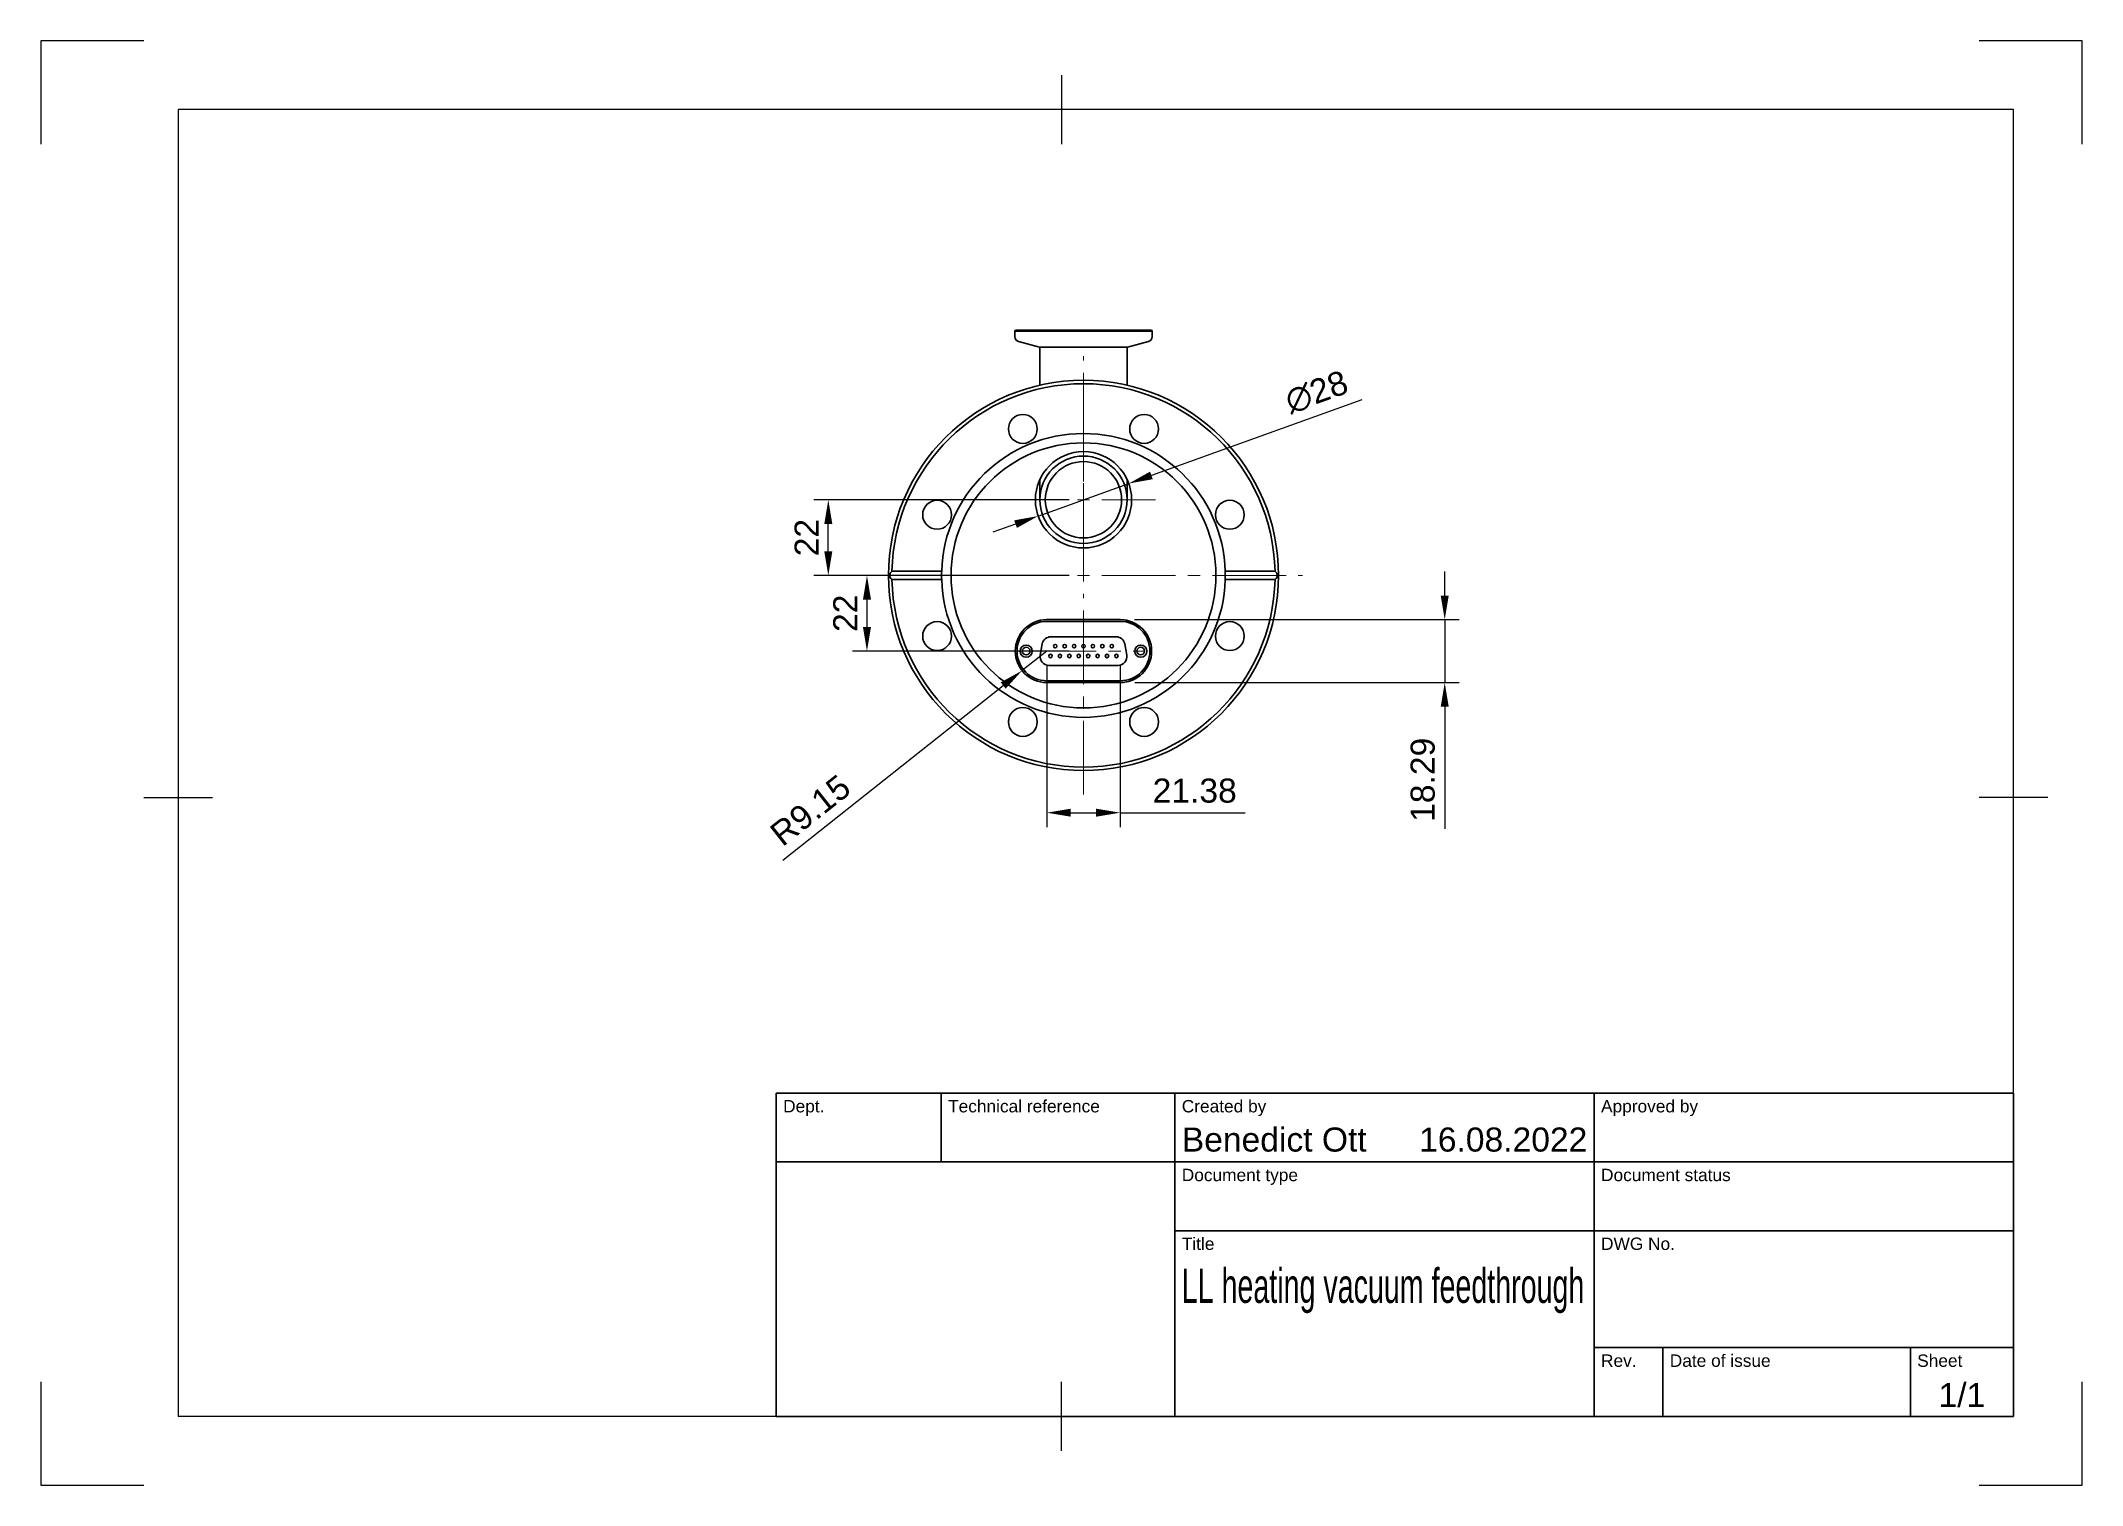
# Model space of a CAD drawing. Header units: millimetres. Extents: x 0 to 297, y 0 to 210.
import ezdxf
from ezdxf.enums import TextEntityAlignment as Align

# ---------------------------------------------------------------- set-up
doc = ezdxf.new("R2010")
doc.units = ezdxf.units.MM
doc.header["$LTSCALE"] = 0.75
doc.linetypes.add('CENTER2', pattern=[28.575, 19.05, -3.175, 3.175, -3.175])
for name, color, linetype, lineweight in [('Border', 7, 'Continuous', 25), ('FD_Dimensions', 7, 'Continuous', 18), ('Smart Centers', 7, 'CENTER2', 18), ('TitleBlock', 7, 'Continuous', 35), ('Visible', 7, 'Continuous', 35)]:
    doc.layers.add(name, color=color, linetype=linetype, lineweight=lineweight)
doc.styles.add('FusionTitle', font='arial.ttf')
doc.styles.get("Standard").update_dxf_attribs({"font": 'arial.ttf'})
doc.dimstyles.new('Dim-ISO-25', dxfattribs={"dimtxt": 3.5, "dimasz": 3.5, "dimexe": 2.1, "dimexo": 2.1, "dimgap": 1.4, "dimtad": 1, "dimzin": 12, "dimdsep": 46, "dimtxsty": 'Standard', "dimcen": 0, "dimazin": 3, "dimtp": 0.1, "dimtm": 0.1, "dimtfac": 0.714286, "dimtmove": 0, "dimatfit": 3, "dimfxl": 1, "dimtzin": 12, "dimarcsym": 0})

# ---------------------------------------------------------------- blocks, each defined once
blk = doc.blocks.new('ISO_A4(L)_SHEET')
at = {"layer": 'Border'}
for p, q in [((148.5, 205), (148.5, 195)), ((287, 200), (20, 200)), ((20, 200), (20, 10)), ((287, 10), (287, 200)), ((15, 100), (25, 100)), ((292, 100), (282, 100)), ((148.5, 5), (148.5, 15)), ((287, 10), (20, 10))]:
    blk.add_line(p, q, dxfattribs=at)
at = {"layer": 'Defpoints'}
for p, q in [((0, 210), (0, 195)), ((15, 210), (0, 210)), ((297, 210), (282, 210)), ((297, 195), (297, 210)), ((0, 15), (0, 0)), ((297, 0), (297, 15)), ((0, 0), (15, 0)), ((282, 0), (297, 0))]:
    blk.add_line(p, q, dxfattribs=at)
blk = doc.blocks.new('ISO_TITLEBLOCK')
at = {"layer": 'TitleBlock'}
for p, q in [((0, 47), (-180, 47)), ((-180, 47), (-180, 0)), ((-156, 37), (-156, 47)), ((-122, 0), (-122, 47)), ((-61, 0), (-61, 47)), ((0, 0), (0, 47)), ((-180, 37), (0, 37)), ((-122, 27), (0, 27)), ((-61, 10), (0, 10)), ((-51, 0), (-51, 10)), ((-15, 0), (-15, 10)), ((-180, 0), (0, 0))]:
    blk.add_line(p, q, dxfattribs=at)
at = {"layer": 'TitleBlock', "style": 'FusionTitle'}
for s, p in [('Dept.', (-179, 46)), ('Technical reference', (-155, 46)), ('Created by', (-121, 46)), ('Approved by', (-60, 46)), ('Document type', (-121, 36)), ('Document status', (-60, 36)), ('Title', (-121, 26)), ('DWG No.', (-60, 26)), ('Rev.', (-60, 9)), ('Date of issue', (-50, 9)), ('Sheet', (-14, 9))]:
    blk.add_text(s, height=1.8, dxfattribs=at).set_placement(p, align=Align.TOP_LEFT)
for tag, height, p in [('DEPT', 3.5, (-179, 42)), ('TECHNICAL_REFERENCE', 3.5, (-155, 42)), ('CREATED_BY', 3.5, (-121, 42)), ('APPROVED_BY', 3.5, (-60, 42)), ('DOCUMENT_TYPE', 3.5, (-121, 32)), ('DOCUMENT_STATUS', 3.5, (-60, 32)), ('TITLE_1', 5, (-121, 21.5)), ('TITLE_2', 5, (-121, 14)), ('TITLE_3', 5, (-121, 6.5)), ('DATE_OF_ISSUE', 3.5, (-50, 5))]:
    blk.add_attdef(tag, text='', height=height, dxfattribs=at).set_placement(p, align=Align.TOP_LEFT)
for tag, p in [('CREATED_DATE', (-62, 42)), ('APPROVED_DATE', (-0.99, 42))]:
    blk.add_attdef(tag, text='', height=3.5, dxfattribs=at).set_placement(p, align=Align.TOP_RIGHT)
for tag, height, p in [('DRAWING_NUMBER', 5, (-30.5, 19.75)), ('REV', 3.5, (-56, 4.85)), ('SHEET', 3.5, (-7.5, 4.85))]:
    blk.add_attdef(tag, text='', height=height, dxfattribs=at).set_placement(p, align=Align.TOP_CENTER)
blk = doc.blocks.new('*U4')
at = {"layer": 'Smart Centers', "color": 0, "ltscale": 0.75, "transparency": 16777216}
for p, q in [((0, 2.678906), (0, 31.875)), ((-31.875, 0), (-2.678906, 0)), ((2.678906, 0), (31.875, 0)), ((0, -31.875), (0, -2.678906))]:
    blk.add_line(p, q, dxfattribs=at)
at = {"layer": 'Smart Centers', "color": 0, "linetype": 'Continuous', "ltscale": 0.75, "transparency": 16777216}
for p, q in [((-0.892969, 0), (0.892969, 0)), ((0, -0.892969), (0, 0.892969))]:
    blk.add_line(p, q, dxfattribs=at)
blk = doc.blocks.new('*D13')
at = {"layer": 'Defpoints', "color": 0, "transparency": 16777216}
for p in [(157.029062, 125.845245), (157.047266, 116.700267), (204.256056, 116.700267)]:
    blk.add_point(p, dxfattribs=at)
at = {"layer": 'FD_Dimensions', "lineweight": -2, "transparency": 16777216}
for p, q in [((204.256056, 129.345245), (204.256056, 132.845245)), ((159.129062, 125.845245), (206.356056, 125.845245)), ((204.256056, 125.845245), (204.256056, 116.700267)), ((159.147266, 116.700267), (206.356056, 116.700267)), ((204.256056, 113.200267), (204.256056, 95.411863))]:
    blk.add_line(p, q, dxfattribs=at)
at = {"layer": 'FD_Dimensions', "transparency": 16777216}
for points in [[(203.672723, 129.345245), (204.83939, 129.345245), (204.256056, 125.845245)], [(203.672723, 113.200267), (204.83939, 113.200267), (204.256056, 116.700267)]]:
    blk.add_solid(points, dxfattribs=at)
at = {"layer": 'FD_Dimensions', "color": 0, "transparency": 16777216, "insert": (201.069051, 102.556065), "char_height": 3.5, "attachment_point": 5, "rotation": 90}
blk.add_mtext('18.29', dxfattribs=at)
blk = doc.blocks.new('*D14')
at = {"layer": 'Defpoints', "color": 0, "transparency": 16777216}
for p in [(146.352261, 121.272764), (142.766864, 118.435039)]:
    blk.add_point(p, dxfattribs=at)
at = {"layer": 'FD_Dimensions', "color": 0, "lineweight": -2, "transparency": 16777216}
for p, q in [((146.352261, 121.272764), (142.766864, 118.435039)), ((107.954029, 90.881816), (140.022437, 116.262915))]:
    blk.add_line(p, q, dxfattribs=at)
at = {"layer": 'FD_Dimensions', "color": 0, "transparency": 16777216}
blk.add_solid([(139.660417, 116.720319), (140.384458, 115.80551), (142.766864, 118.435039)], dxfattribs=at)
at = {"layer": 'FD_Dimensions', "color": 0, "transparency": 16777216, "insert": (111.961847, 98.1183), "char_height": 3.5, "attachment_point": 5, "rotation": 38.36046624}
blk.add_mtext('R9.15', dxfattribs=at)
blk = doc.blocks.new('*D15')
at = {"layer": 'Defpoints', "color": 0, "transparency": 16777216}
for p in [(146.352261, 121.272764), (157.042261, 121.272764), (157.042261, 97.774759)]:
    blk.add_point(p, dxfattribs=at)
at = {"layer": 'FD_Dimensions', "lineweight": -2, "transparency": 16777216}
for p, q in [((146.352261, 119.172764), (146.352261, 95.674759)), ((157.042261, 119.172764), (157.042261, 95.674759)), ((149.852261, 97.774759), (153.542261, 97.774759)), ((157.042261, 97.774759), (175.219819, 97.774759))]:
    blk.add_line(p, q, dxfattribs=at)
at = {"layer": 'FD_Dimensions', "transparency": 16777216}
for points in [[(149.852261, 98.358093), (149.852261, 97.191426), (146.352261, 97.774759)], [(153.542261, 98.358093), (153.542261, 97.191426), (157.042261, 97.774759)]]:
    blk.add_solid(points, dxfattribs=at)
at = {"layer": 'FD_Dimensions', "color": 0, "transparency": 16777216, "insert": (167.88104, 100.962959), "char_height": 3.5, "attachment_point": 5}
blk.add_mtext('21.38', dxfattribs=at)
blk = doc.blocks.new('*U8')
at = {"layer": 'Smart Centers', "color": 0, "ltscale": 0.75, "transparency": 16777216}
blk.add_line((-8.845, 0), (8.845, 0), dxfattribs=at)
blk = doc.blocks.new('*U9')
at = {"layer": 'Smart Centers', "color": 0, "ltscale": 0.75, "transparency": 16777216}
for p, q in [((0, 2.678906), (0, 10.5)), ((-10.5, 0), (-2.678906, 0)), ((2.678906, 0), (10.5, 0)), ((0, -10.5), (0, -2.678906))]:
    blk.add_line(p, q, dxfattribs=at)
at = {"layer": 'Smart Centers', "color": 0, "linetype": 'Continuous', "ltscale": 0.75, "transparency": 16777216}
for p, q in [((-0.892969, 0), (0.892969, 0)), ((0, -0.892969), (0, 0.892969))]:
    blk.add_line(p, q, dxfattribs=at)
blk = doc.blocks.new('*D16')
at = {"layer": 'Defpoints', "color": 0, "transparency": 16777216}
for p in [(158.286713, 145.634782), (145.10781, 140.910746)]:
    blk.add_point(p, dxfattribs=at)
at = {"layer": 'FD_Dimensions', "lineweight": -2, "transparency": 16777216}
for p, q in [((192.201814, 157.791803), (161.581438, 146.815792)), ((145.10781, 140.910746), (158.286713, 145.634782)), ((141.813084, 139.729736), (138.518359, 138.548727))]:
    blk.add_line(p, q, dxfattribs=at)
at = {"layer": 'FD_Dimensions', "transparency": 16777216}
for points in [[(161.384603, 147.364913), (161.778273, 146.266671), (158.286713, 145.634782)], [(141.616249, 140.278857), (142.009919, 139.180615), (145.10781, 140.910746)]]:
    blk.add_solid(points, dxfattribs=at)
at = {"layer": 'FD_Dimensions', "color": 0, "transparency": 16777216, "insert": (185.620009, 158.922078), "char_height": 3.5, "attachment_point": 5, "rotation": 19.72043889}
blk.add_mtext('∅28', dxfattribs=at)
blk = doc.blocks.new('*D17')
at = {"layer": 'Defpoints', "color": 0, "transparency": 16777216}
for p in [(114.572586, 143.272764), (151.697261, 143.272764), (151.697261, 132.272764)]:
    blk.add_point(p, dxfattribs=at)
at = {"layer": 'FD_Dimensions', "lineweight": -2, "transparency": 16777216}
for p, q in [((149.597261, 143.272764), (112.472586, 143.272764)), ((114.572586, 135.772764), (114.572586, 139.772764)), ((149.597261, 132.272764), (112.472586, 132.272764))]:
    blk.add_line(p, q, dxfattribs=at)
at = {"layer": 'FD_Dimensions', "transparency": 16777216}
for points in [[(113.989253, 139.772764), (115.155919, 139.772764), (114.572586, 143.272764)], [(113.989253, 135.772764), (115.155919, 135.772764), (114.572586, 132.272764)]]:
    blk.add_solid(points, dxfattribs=at)
at = {"layer": 'FD_Dimensions', "color": 0, "transparency": 16777216, "insert": (111.415424, 137.772764), "char_height": 3.5, "attachment_point": 5, "rotation": 90}
blk.add_mtext('22', dxfattribs=at)
blk = doc.blocks.new('*D18')
at = {"layer": 'Defpoints', "color": 0, "transparency": 16777216}
for p in [(151.697261, 132.272764), (120.197261, 121.272756), (151.697261, 121.272756)]:
    blk.add_point(p, dxfattribs=at)
at = {"layer": 'FD_Dimensions', "lineweight": -2, "transparency": 16777216}
for p, q in [((149.597261, 132.272764), (118.097261, 132.272764)), ((120.197261, 128.772764), (120.197261, 124.772756)), ((149.597261, 121.272756), (118.097261, 121.272756))]:
    blk.add_line(p, q, dxfattribs=at)
at = {"layer": 'FD_Dimensions', "transparency": 16777216}
for points in [[(119.613928, 128.772764), (120.780595, 128.772764), (120.197261, 132.272764)], [(119.613928, 124.772756), (120.780595, 124.772756), (120.197261, 121.272756)]]:
    blk.add_solid(points, dxfattribs=at)
at = {"layer": 'FD_Dimensions', "color": 0, "transparency": 16777216, "insert": (117.040099, 126.77276), "char_height": 3.5, "attachment_point": 5, "rotation": 90}
blk.add_mtext('22', dxfattribs=at)

msp = doc.modelspace()

# ---------------------------------------------------------------- linework, layer by layer
at = {"layer": 'Visible'}
for p, q in [((141.8223, 167.9228), (141.6973, 167.7978)), ((141.6973, 167.7978), (161.6973, 167.7978)), ((141.6973, 167.7978), (141.6973, 166.9983)), ((161.5723, 167.9228), (141.8223, 167.9228)), ((161.5723, 167.9228), (161.6973, 167.7978)), ((161.6973, 167.7978), (161.6973, 166.9983)), ((145.2973, 165.4581), (142.2531, 166.2738)), ((145.2973, 165.4581), (158.0973, 165.4581)), ((145.3473, 165.4581), (145.3473, 159.9281)), ((158.0473, 159.9281), (158.0473, 165.4581)), ((158.0973, 165.4581), (161.1414, 166.2738)), ((145.3473, 146.2185), (145.3473, 143.2728)), ((158.0473, 143.2728), (158.0473, 146.2185)), ((123.8287, 132.8728), (131.0685, 132.8728)), ((131.0685, 131.6728), (123.8287, 131.6728)), ((172.326, 132.8728), (179.5658, 132.8728)), ((179.5658, 131.6728), (172.326, 131.6728)), ((146.3391, 125.8452), (157.0291, 125.8452)), ((157.0423, 125.8453), (146.3523, 125.8453)), ((157.0423, 125.5953), (146.3523, 125.5953)), ((145.6969, 122.3148), (145.4059, 120.6648)), ((156.4666, 123.3478), (146.9279, 123.3478)), ((157.9886, 120.6648), (157.6976, 122.3148)), ((146.637, 119.1978), (156.7576, 119.1978)), ((146.3523, 116.9503), (157.0423, 116.9503)), ((146.3523, 116.7003), (157.0423, 116.7003)), ((157.0473, 116.7003), (146.3573, 116.7003))]:
    msp.add_line(p, q, dxfattribs=at)
for centre, radius in [((151.6973, 132.2728), 28.375), ((142.8764, 153.5682), 2.1), ((160.5181, 153.5682), 2.1), ((151.6973, 132.2728), 19.2738), ((130.4018, 141.0936), 2.1), ((172.9927, 141.0936), 2.1), ((130.4018, 123.4519), 2.1), ((172.9927, 123.4519), 2.1), ((143.364, 121.2728), 0.8827), ((143.364, 121.2728), 0.5651), ((160.0305, 121.2728), 0.8827), ((160.0305, 121.2728), 0.5651), ((142.8764, 110.9773), 2.1), ((160.5181, 110.9773), 2.1)]:
    msp.add_circle(centre, radius, dxfattribs=at)
at = {"layer": 'Visible', "extrusion": (0, 0, -1)}
for centre, radius in [((-151.6973, 143.2728), 7), ((-151.6973, 143.2728), 6.35), ((-151.6973, 143.2728), 5.55), ((-147.5873, 121.9828), 0.25), ((-148.9573, 121.9828), 0.25), ((-150.3273, 121.9828), 0.25), ((-151.6973, 121.9828), 0.25), ((-153.0673, 121.9828), 0.25), ((-154.4373, 121.9828), 0.25), ((-155.8073, 121.9828), 0.25), ((-146.9023, 120.5628), 0.25), ((-148.2723, 120.5628), 0.25), ((-149.6423, 120.5628), 0.25), ((-151.0123, 120.5628), 0.25), ((-152.3823, 120.5628), 0.25), ((-153.7523, 120.5628), 0.25), ((-155.1223, 120.5628), 0.25), ((-156.4923, 120.5628), 0.25)]:
    msp.add_circle(centre, radius, dxfattribs=at)
for centre, radius, start, end in [((-142.4473, 166.9983), 0.75, 285, 0), ((-160.9473, 166.9983), 0.75, 180, 255), ((-146.3523, 121.2728), 4.5725, 269.937291, 89.834607), ((-157.0423, 121.2728), 4.5725, 89.834607, 269.937291), ((-146.9279, 122.0978), 1.25, 10, 90), ((-156.4666, 122.0978), 1.25, 90, 170), ((-146.637, 120.4478), 1.25, 270, 10), ((-156.7576, 120.4478), 1.25, 170, 270)]:
    msp.add_arc(centre, radius, start, end, dxfattribs=at)
at = {"layer": 'Visible'}
for centre, radius, start, end in [((151.6973, 132.2728), 27.875, 1.233368, 178.766632), ((151.6973, 132.2728), 20.6375, 1.666012, 178.333988), ((151.6973, 132.2728), 27.875, 181.233368, 358.766632), ((151.6973, 132.2728), 20.6375, 178.333988, 181.666012), ((151.6973, 132.2728), 20.6375, 181.666012, 358.333988), ((151.6973, 132.2728), 20.6375, 358.333988, 1.666012), ((146.3523, 121.2728), 4.5725, 90, 270), ((146.3523, 121.2728), 4.3225, 90, 270), ((157.0423, 121.2728), 4.5725, 270, 90), ((157.0423, 121.2728), 4.3225, 270, 90)]:
    msp.add_arc(centre, radius, start, end, dxfattribs=at)
for points, knots in [([(123.8287, 131.6728), (123.8027, 131.692), (123.7779, 131.7128), (123.6919, 131.795), (123.6315, 131.8742), (123.5678, 132.0136), (123.5509, 132.0634), (123.5281, 132.1665), (123.5223, 132.2197), (123.5223, 132.3258), (123.5281, 132.3791), (123.5509, 132.4822), (123.5678, 132.532), (123.6315, 132.6713), (123.6919, 132.7506), (123.7779, 132.8327), (123.8027, 132.8535), (123.8287, 132.8728)], [-0.433152237, -0.433152237, -0.433152237, -0.433152237, -0.409295094, -0.409295094, -0.345671566, -0.345671566, -0.313859801, -0.313859801, -0.282048037, -0.282048037, -0.250236273, -0.250236273, -0.218424509, -0.218424509, -0.154800981, -0.154800981, -0.130943838, -0.130943838, -0.130943838, -0.130943838]), ([(179.5658, 132.8728), (179.5918, 132.8535), (179.6167, 132.8327), (179.7027, 132.7506), (179.763, 132.6713), (179.8267, 132.532), (179.8436, 132.4822), (179.8664, 132.3791), (179.8723, 132.3258), (179.8723, 132.2197), (179.8664, 132.1665), (179.8436, 132.0634), (179.8267, 132.0136), (179.763, 131.8742), (179.7027, 131.795), (179.6167, 131.7128), (179.5918, 131.692), (179.5658, 131.6728)], [0.130943838, 0.130943838, 0.130943838, 0.130943838, 0.154800981, 0.154800981, 0.218424509, 0.218424509, 0.250236273, 0.250236273, 0.282048037, 0.282048037, 0.313859801, 0.313859801, 0.345671566, 0.345671566, 0.409295094, 0.409295094, 0.433152237, 0.433152237, 0.433152237, 0.433152237])]:
    msp.add_open_spline(points, degree=3, knots=knots, dxfattribs=at)

# ---------------------------------------------------------------- block references
at = {"layer": 'Border'}
msp.add_blockref('ISO_A4(L)_SHEET', (0, 0), dxfattribs=at)
at = {"layer": 'Smart Centers', "ltscale": 0.75}
for name, p in [('*U4', (151.6973, 132.2728)), ('*U9', (151.6973, 143.2728)), ('*U8', (151.6932, 121.2728))]:
    msp.add_blockref(name, p, dxfattribs=at)
at = {"layer": 'TitleBlock'}
ref = msp.add_blockref('ISO_TITLEBLOCK', (287, 10), dxfattribs=at)
ref.add_attrib('CREATED_DATE', '16.08.2022', dxfattribs={"height": 3.5, "style": 'FusionTitle'}).set_placement((225, 52), align=Align.TOP_RIGHT)
ref.add_attrib('SHEET', '1/1', dxfattribs={"height": 3.5, "style": 'FusionTitle'}).set_placement((279.5, 14.85), align=Align.TOP_CENTER)
ref.add_attrib('TITLE_1', 'LL heating vacuum feedthrough', dxfattribs={"height": 5, "style": 'FusionTitle', "width": 0.596192}).set_placement((166, 31.5), align=Align.TOP_LEFT)
ref.add_attrib('CREATED_BY', 'Benedict Ott', dxfattribs={"height": 3.5, "style": 'FusionTitle'}).set_placement((166, 52), align=Align.TOP_LEFT)

# ---------------------------------------------------------------- dimensions: what is measured, and where the dimension line sits
at = {"layer": 'FD_Dimensions'}
dim = msp.add_diameter_dim_2p(p1=(145.1078, 140.9107), p2=(158.2867, 145.6348), dimstyle='Dim-ISO-25', override={"dimlfac": 2, "dimclrd": 256, "dimclre": 256}, dxfattribs=at)
dim.commit()
dim.dimension.update_dxf_attribs({"geometry": '*D16', "text_midpoint": (186.7284, 155.8298), "dimtype": 163})
for p1, p2, distance, picture, middle in [((151.6973, 132.2728), (151.6973, 143.2728), 37.1247, '*D17', (111.4154, 137.7728)), ((151.6973, 132.2728), (151.6973, 121.2728), -31.5, '*D18', (117.0401, 126.7728)), ((146.3523, 121.2728), (157.0423, 121.2728), -23.498, '*D15', (167.881, 100.963))]:
    dim = msp.add_aligned_dim(p1=p1, p2=p2, distance=distance, dimstyle='Dim-ISO-25', override={"dimlfac": 2, "dimclrd": 256, "dimclre": 256}, dxfattribs=at)
    dim.commit()
    dim.dimension.update_dxf_attribs({"geometry": picture, "text_midpoint": middle})
dim = msp.add_linear_dim(base=(204.2561, 116.7003), p1=(157.0291, 125.8452), p2=(157.0473, 116.7003), angle=90, dimstyle='Dim-ISO-25', override={"dimlfac": 2, "dimclrd": 256, "dimclre": 256}, dxfattribs=at)
dim.commit()
dim.dimension.update_dxf_attribs({"geometry": '*D13', "text_midpoint": (201.0691, 102.5561)})
dim = msp.add_radius_dim(center=(146.35226, 121.27276), mpoint=(142.76686, 118.43504), dimstyle='Dim-ISO-25', override={"dimlfac": 2, "dimse1": 1}, dxfattribs=at)
dim.commit()
dim.dimension.update_dxf_attribs({"geometry": '*D14', "text_midpoint": (113.93972, 95.6193), "dimtype": 164})

doc.saveas('drawing.dxf')
